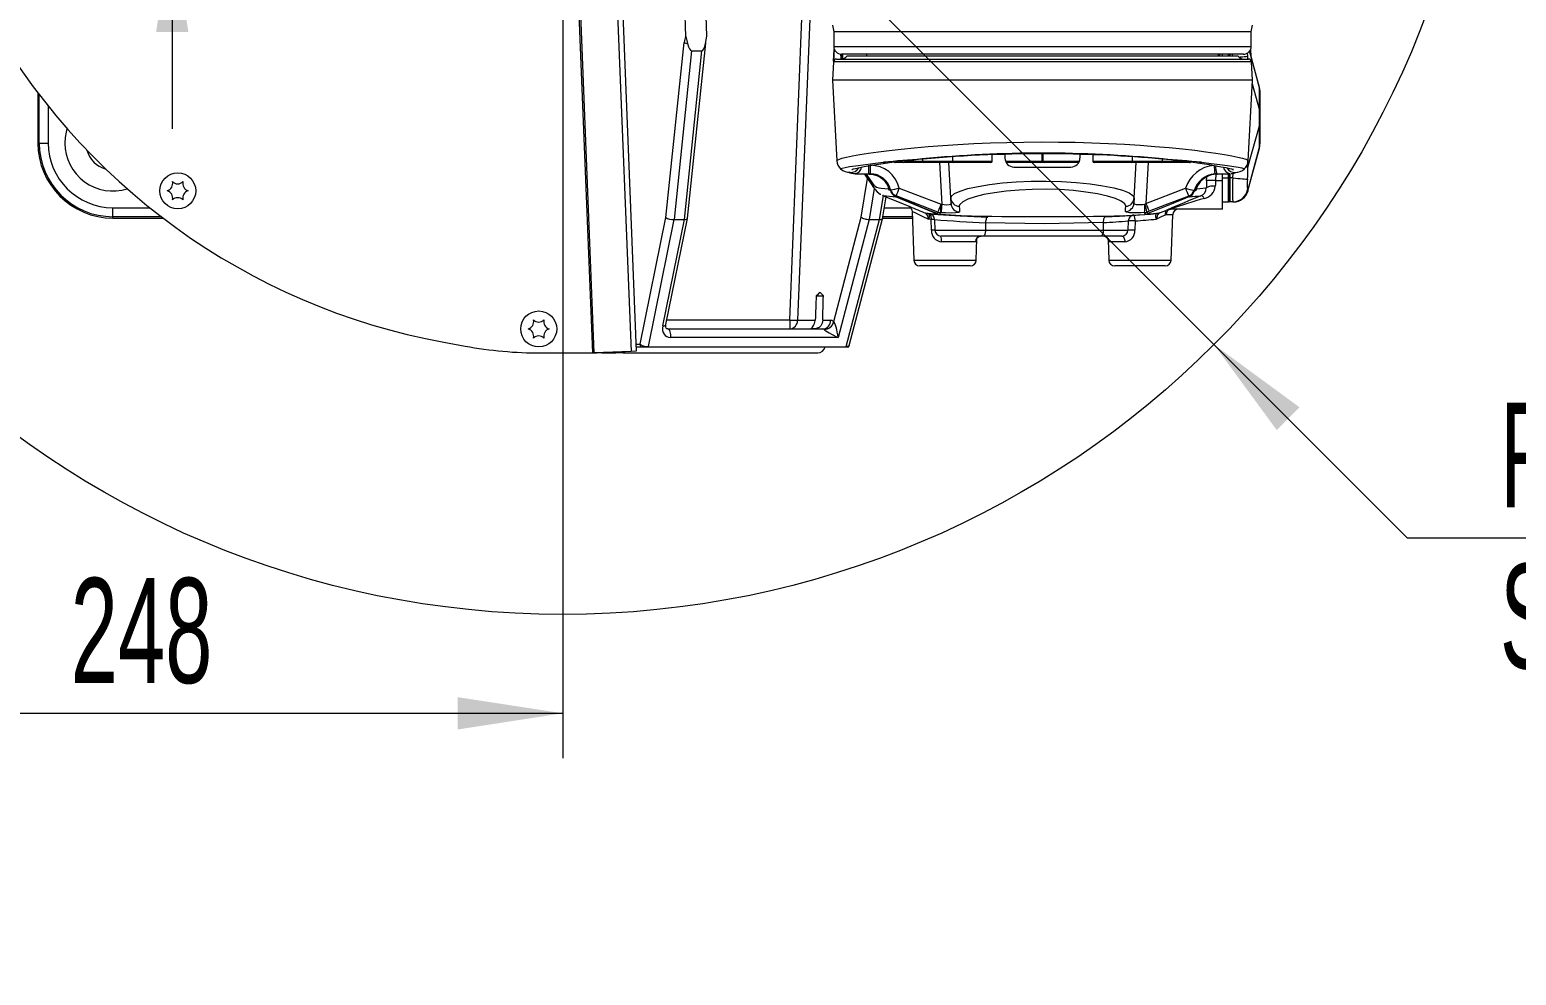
# Model space of a CAD drawing. Header units: millimetres. Extents: x 26 to 585, y 36 to 406.
# Drawn here: x 81.33 to 130.91, y 137.85 to 169.38 of the extents above; entities that cross this region are included whole.
import ezdxf

# ---------------------------------------------------------------- set-up
doc = ezdxf.new("R2010")
doc.units = ezdxf.units.MM
doc.styles.add('SLDTEXTSTYLE0', font='TXT', dxfattribs={"width": 0.605})
doc.dimstyles.new('SLDDIMSTYLE0', dxfattribs={"dimtxt": 3.5, "dimasz": 3.5, "dimexe": 0, "dimexo": 0.0625, "dimgap": 0.875, "dimtad": 1, "dimtoh": 1, "dimlfac": 10, "dimrnd": 1e-09, "dimzin": 12, "dimdsep": 46, "dimtxsty": 'SLDTEXTSTYLE0', "dimsah": 1, "dimcen": 0.09, "dimadec": 0, "dimazin": 0, "dimtfac": 1, "dimtdec": 3, "dimtofl": 0, "dimtmove": 0, "dimatfit": 3, "dimfxl": 1, "dimfrac": 2, "dimtolj": 1, "dimtzin": 12, "dimarcsym": 0})
doc.dimstyles.new('SLDDIMSTYLE1', dxfattribs={"dimtxt": 3.5, "dimasz": 3.5, "dimexe": 0, "dimexo": 0.0625, "dimgap": 0.875, "dimtad": 1, "dimtoh": 1, "dimlfac": 10, "dimrnd": 1e-09, "dimzin": 12, "dimdsep": 46, "dimtxsty": 'SLDTEXTSTYLE0', "dimsah": 1, "dimcen": 0.09, "dimadec": 0, "dimazin": 0, "dimtfac": 1, "dimtdec": 3, "dimtofl": 0, "dimtmove": 0, "dimatfit": 3, "dimfxl": 1, "dimfrac": 2, "dimtolj": 1, "dimtzin": 12, "dimarcsym": 0})
doc.dimstyles.new('SLDDIMSTYLE6', dxfattribs={"dimtxt": 3.5, "dimasz": 3.5, "dimexe": 0, "dimexo": 0.0625, "dimgap": 0.875, "dimtad": 0, "dimtih": 1, "dimtoh": 1, "dimlfac": 10, "dimrnd": 1e-09, "dimzin": 12, "dimdsep": 46, "dimtxsty": 'SLDTEXTSTYLE0', "dimsah": 1, "dimcen": 0, "dimadec": 0, "dimazin": 0, "dimtfac": 1, "dimtdec": 3, "dimtofl": 0, "dimtmove": 0, "dimatfit": 3, "dimfxl": 1, "dimfrac": 2, "dimtolj": 1, "dimtzin": 12, "dimarcsym": 0})

# ---------------------------------------------------------------- blocks, each defined once
blk = doc.blocks.new('*D24')
at = {"color": 7, "linetype": 'Continuous', "lineweight": 0, "transparency": 16777216}
for p, q in [((99.108, 180.599), (120.828, 158.88)), ((120.828, 158.88), (127.275, 152.435)), ((127.275, 152.435), (207.313, 152.435))]:
    blk.add_line(p, q, dxfattribs=at)
blk.add_solid([(120.828, 158.88), (122.923, 156.025), (123.684, 156.786)], dxfattribs=at)
at = {"color": 7, "linetype": 'Continuous', "lineweight": 0, "transparency": 16777216, "char_height": 3.5, "attachment_point": 1, "style": 'SLDTEXTSTYLE0'}
for s, insert in [('R307.3', (160.69, 167.689)), ('R307.3', (130.362, 156.947)), ('Smallest circumsribed radius axis 1', (130.362, 151.575))]:
    blk.add_mtext(s, dxfattribs=dict(at, insert=insert))
blk = doc.blocks.new('*D28')
at = {"color": 7, "linetype": 'Continuous', "lineweight": 0, "transparency": 16777216}
for p, q in [((86.087, 180.599), (86.087, 187.329)), ((86.087, 172.799), (86.087, 180.599)), ((113.029, 172.799), (84.587, 172.799)), ((86.087, 172.799), (86.087, 166.068))]:
    blk.add_line(p, q, dxfattribs=at)
for points in [[(86.087, 180.599), (86.626, 184.099), (85.549, 184.099)], [(86.087, 172.799), (85.549, 169.299), (86.626, 169.299)]]:
    blk.add_solid(points, dxfattribs=at)
at = {"color": 7, "linetype": 'Continuous', "lineweight": 0, "transparency": 16777216, "insert": (81.575, 174.026), "char_height": 3.5, "attachment_point": 1, "rotation": 90, "style": 'SLDTEXTSTYLE0'}
blk.add_mtext('78', dxfattribs=at)
blk = doc.blocks.new('*D34')
at = {"color": 7, "linetype": 'Continuous', "lineweight": 0, "transparency": 16777216}
for p, q in [((74.308, 168.849), (74.308, 145.085)), ((99.108, 155.838), (99.108, 145.085)), ((74.308, 146.585), (99.108, 146.585))]:
    blk.add_line(p, q, dxfattribs=at)
for points in [[(74.308, 146.585), (77.808, 146.046), (77.808, 147.123)], [(99.108, 146.585), (95.608, 147.123), (95.608, 146.046)]]:
    blk.add_solid(points, dxfattribs=at)
at = {"color": 7, "linetype": 'Continuous', "lineweight": 0, "transparency": 16777216, "insert": (82.701, 151.096), "char_height": 3.5, "attachment_point": 1, "style": 'SLDTEXTSTYLE0'}
blk.add_mtext('248', dxfattribs=at)
blk = doc.blocks.new('SW_CENTERMARKSYMBOL_7')
at = {"color": 0, "linetype": 'Continuous', "lineweight": 0}
blk.add_line((0, -0.7), (0, -24.761), dxfattribs=at)

msp = doc.modelspace()

# ---------------------------------------------------------------- linework, layer by layer
at = {"color": 7, "linetype": 'Continuous', "lineweight": 15}
for p, q in [((99.605727, 170.846871), (100.097669, 158.598577)), ((100.161478, 158.599431), (99.669467, 170.849431)), ((100.897213, 170.898742), (101.389224, 158.648742)), ((101.070279, 170.905693), (101.56229, 158.655693)), ((103.218398, 169.1511), (103.18672, 170.198577)), ((103.910796, 169.16506), (103.890336, 169.841597)), ((106.679544, 159.698577), (107.08479, 169.748578)), ((107.34444, 169.738107), (106.939193, 159.688107)), ((108.10822, 169.529219), (108.14822, 169.302368)), ((108.14822, 169.302368), (108.14822, 168.818577)), ((122.06822, 169.302368), (108.14822, 169.302368)), ((122.06822, 169.302368), (122.10822, 169.529219)), ((122.06822, 168.818577), (122.06822, 169.302368)), ((102.552875, 163.110263), (103.158139, 168.945125)), ((103.404522, 168.675643), (102.820813, 163.048577)), ((103.167014, 163.048596), (103.750721, 168.675643)), ((103.270204, 163.087914), (103.87637, 168.931469)), ((103.404522, 168.675643), (103.750721, 168.675643)), ((108.162468, 168.733689), (108.139939, 168.303811)), ((121.80822, 168.558578), (108.40822, 168.558578)), ((108.443842, 168.558578), (108.441142, 168.510057)), ((109.231314, 168.558578), (109.265955, 168.498577)), ((120.950485, 168.498577), (120.985126, 168.558578)), ((121.10822, 168.498577), (121.10822, 168.558578)), ((121.30822, 168.50882), (121.30822, 168.558578)), ((121.35822, 168.558578), (121.35822, 168.498577)), ((122.342914, 167.444328), (122.014951, 168.668908)), ((122.067686, 168.471997), (122.053973, 168.733689)), ((108.139939, 168.303811), (108.10822, 167.698578)), ((108.239802, 168.398577), (121.976639, 168.398577)), ((108.441142, 168.510057), (108.441171, 168.509735)), ((121.635015, 168.498577), (108.581425, 168.498577)), ((122.10822, 167.698578), (122.0765, 168.303811)), ((108.10822, 167.698578), (108.249259, 165.007389)), ((122.10822, 167.698578), (108.10822, 167.698578)), ((121.967178, 165.007327), (122.10822, 167.698578)), ((81.606474, 167.268577), (81.606474, 165.598577)), ((122.35822, 167.298154), (122.35822, 166.673375)), ((122.35822, 166.673375), (122.35822, 166.196724)), ((121.957921, 164.790461), (122.345834, 166.173268)), ((122.35822, 166.196724), (122.35822, 165.571945)), ((81.606474, 165.598577), (81.651949, 165.598577)), ((81.651949, 165.598577), (81.951904, 165.598577)), ((112.102772, 165.139795), (112.102772, 164.998577)), ((113.429772, 164.998577), (113.429772, 165.209273)), ((113.858219, 165.214279), (113.858219, 165.098577)), ((115.099053, 164.998577), (115.099053, 165.241955)), ((115.117388, 165.241902), (115.117388, 164.998577)), ((116.35822, 165.214279), (116.35822, 165.098577)), ((116.786669, 165.209787), (116.786669, 164.998577)), ((118.113668, 164.998577), (118.113668, 165.140558)), ((121.957921, 164.008985), (122.345834, 165.46386)), ((121.961374, 164.001139), (122.342923, 165.425804)), ((109.303878, 164.856065), (109.303878, 164.571805)), ((109.363213, 164.856065), (109.363213, 164.571805)), ((110.480324, 164.948578), (110.200613, 164.948578)), ((111.153001, 164.948578), (110.480324, 164.948578)), ((111.102992, 165.059782), (111.102992, 164.998577)), ((112.152773, 164.948578), (111.152993, 164.948578)), ((112.048891, 163.768488), (111.987045, 164.948578)), ((113.379773, 164.948578), (112.152773, 164.948578)), ((115.00836, 164.948578), (113.891266, 164.948578)), ((114.15822, 164.798576), (116.058219, 164.798576)), ((115.049052, 164.948578), (115.00836, 164.948578)), ((115.163287, 164.949275), (115.043374, 164.949138)), ((116.318952, 164.948578), (115.167388, 164.948578)), ((116.837517, 164.948578), (116.836668, 164.948578)), ((118.063668, 164.948578), (116.837517, 164.948578)), ((119.063448, 164.948578), (118.063668, 164.948578)), ((118.16755, 163.768488), (118.229396, 164.948578)), ((119.736117, 164.948578), (119.068324, 164.948578)), ((119.113448, 164.998577), (119.113448, 165.063491)), ((120.015828, 164.948578), (119.736117, 164.948578)), ((121.957921, 164.79046), (121.957921, 164.790461)), ((109.363213, 164.571805), (109.303878, 164.571805)), ((109.325691, 164.563339), (109.333415, 164.563339)), ((109.332914, 164.563342), (109.333415, 164.56335)), ((118.557488, 163.586973), (119.879126, 164.094659)), ((120.246332, 164.076189), (120.571295, 164.099538)), ((120.923852, 164.571906), (120.856565, 164.568972)), ((120.882554, 164.346241), (121.10822, 164.346241)), ((120.923852, 164.571906), (120.937715, 164.567912)), ((121.10822, 164.346241), (121.10822, 164.56591)), ((121.10822, 164.435049), (121.30822, 164.435049)), ((121.10822, 163.398577), (121.10822, 164.346241)), ((121.30822, 164.435049), (121.30822, 164.573356)), ((121.30822, 163.635049), (121.30822, 164.435049)), ((121.323044, 164.435049), (121.30822, 164.435049)), ((121.323044, 164.435049), (121.35822, 164.435049)), ((121.323044, 164.435049), (121.323044, 163.644476)), ((121.35822, 164.575923), (121.35822, 164.435049)), ((121.452939, 164.435049), (121.35822, 164.435049)), ((121.35822, 164.435049), (121.35822, 163.635049)), ((109.777078, 163.076209), (109.896151, 163.801303)), ((110.037922, 164.0217), (110.041616, 164.039945)), ((110.226059, 163.83316), (110.223759, 163.8084)), ((112.058626, 163.582725), (112.048891, 163.768488)), ((118.16755, 163.768488), (118.158434, 163.594551)), ((119.993002, 163.807424), (119.985729, 163.831373)), ((120.172779, 164.000315), (120.164136, 164.018057)), ((120.172814, 164.000433), (120.172779, 164.000315)), ((121.10822, 163.635049), (121.30822, 163.635049)), ((121.323044, 163.644476), (121.35822, 163.635049)), ((121.452939, 163.635049), (121.35822, 163.635049)), ((121.474085, 163.635049), (121.452939, 163.635049)), ((121.957921, 164.008983), (121.957921, 164.008985)), ((84.108219, 163.142306), (84.108219, 163.442261)), ((84.108219, 163.096831), (84.108219, 163.142306)), ((101.696151, 158.888107), (102.552875, 163.110263)), ((108.145249, 159.644329), (109.06184, 163.124222)), ((110.761096, 163.320799), (110.817988, 161.691598)), ((111.20518, 163.267901), (111.231572, 163.263524)), ((111.231572, 163.263524), (111.262196, 163.260243)), ((111.262196, 163.260243), (111.269747, 163.260632)), ((111.322161, 163.244417), (111.350964, 163.240103)), ((111.334482, 163.240811), (111.356658, 163.236456)), ((111.360618, 163.239221), (111.334482, 163.240811)), ((111.703379, 163.214641), (111.360618, 163.239221)), ((111.610676, 163.236109), (111.594098, 163.244089)), ((111.68673, 163.223177), (111.70341, 163.215105)), ((112.397287, 163.172124), (111.703379, 163.214641)), ((111.70341, 163.215105), (112.397313, 163.172587)), ((111.740165, 163.275407), (111.709015, 163.277536)), ((111.729378, 163.559922), (111.760343, 163.557806)), ((112.366966, 163.173779), (112.397287, 163.172124)), ((117.815613, 163.171931), (117.849475, 163.173779)), ((117.834073, 163.172936), (118.511915, 163.214564)), ((118.529708, 163.223178), (118.507322, 163.277844)), ((118.512798, 163.214623), (118.511915, 163.214564)), ((118.516509, 163.558758), (118.557488, 163.586973)), ((118.664103, 163.323654), (118.593573, 163.296907)), ((118.593573, 163.296907), (118.616303, 163.241836)), ((118.993219, 163.260467), (119.279001, 163.376292)), ((119.232833, 163.205557), (119.200578, 163.198129)), ((119.279001, 163.376292), (119.277313, 163.376298)), ((119.279001, 163.376292), (119.39276, 163.398577)), ((121.10822, 163.398577), (119.390758, 163.398577)), ((119.398452, 161.691598), (119.451321, 163.205557)), ((84.108219, 163.096831), (85.778219, 163.096831)), ((102.81982, 163.04856), (101.959881, 158.810564)), ((102.445994, 159.500093), (103.166022, 163.048577)), ((102.551368, 159.544846), (103.269917, 163.086035)), ((102.820813, 163.048577), (103.166022, 163.048577)), ((109.329747, 163.048577), (108.293408, 159.114053)), ((108.55967, 158.810564), (109.675941, 163.04856)), ((108.662442, 158.844145), (109.776768, 163.074752)), ((109.329747, 163.048577), (109.674955, 163.048577)), ((109.780465, 163.096831), (110.768917, 163.096831)), ((111.404037, 162.691597), (111.392581, 163.051974)), ((111.506976, 163.049673), (111.51948, 162.691597)), ((111.51948, 162.691597), (113.206051, 162.691597)), ((113.209006, 162.938955), (113.206051, 162.691597)), ((113.206051, 162.691597), (117.132914, 162.691597)), ((117.135992, 162.949339), (117.132914, 162.691597)), ((117.132914, 162.691597), (117.959824, 162.691597)), ((117.970593, 163.000008), (117.959824, 162.691597)), ((118.199679, 163.000783), (118.190821, 162.691597)), ((113.137689, 162.498578), (111.719357, 162.498578)), ((112.872083, 162.305557), (111.741359, 162.305557)), ((112.898452, 161.691598), (112.923362, 162.40496)), ((117.064551, 162.498578), (113.137689, 162.498578)), ((117.759945, 162.498578), (117.064551, 162.498578)), ((117.293763, 162.385324), (117.317989, 161.691598)), ((117.854735, 162.305557), (117.326579, 162.305557)), ((112.698574, 161.498577), (111.017867, 161.498577)), ((119.198574, 161.498577), (117.517867, 161.498577)), ((107.559274, 160.498577), (107.802017, 160.498577)), ((106.679544, 159.698577), (106.679544, 159.398577)), ((106.939193, 159.688107), (107.532131, 159.688107)), ((107.780139, 159.688107), (108.044271, 159.688107)), ((102.611555, 159.398577), (107.784622, 159.398577)), ((95.141007, 158.959233), (95.856357, 158.828085)), ((101.389224, 158.648742), (100.161478, 158.599431)), ((101.56229, 158.655693), (101.389224, 158.648742)), ((101.556551, 158.798578), (101.703893, 158.798578)), ((101.703893, 158.798578), (101.958077, 158.798578)), ((101.958077, 158.798578), (108.555884, 158.798578)), ((108.293408, 159.114053), (102.702186, 159.114053)), ((108.555884, 158.798578), (108.646632, 158.798578)), ((108.645871, 158.7985), (108.662442, 158.844145)), ((98.380947, 158.598577), (100.097669, 158.598577)), ((100.097669, 158.598577), (100.243748, 158.598577)), ((100.413454, 158.598577), (100.243748, 158.598577)), ((100.413454, 158.598577), (100.878621, 158.598577)), ((101.188424, 158.598577), (100.878621, 158.598577)), ((101.188424, 158.598577), (107.615113, 158.598577))]:
    msp.add_line(p, q, dxfattribs=at)
at = {"color": 8, "linetype": 'Continuous', "lineweight": 15}
for p, q in [((108.144494, 168.32885), (108.165294, 168.725912)), ((108.14822, 168.818577), (122.06822, 168.818577)), ((108.386532, 168.509735), (108.388971, 168.559291)), ((108.443889, 168.558578), (108.441171, 168.509735)), ((121.323044, 168.558578), (121.323044, 168.498577)), ((121.451193, 168.498577), (121.449544, 168.558578)), ((122.012238, 168.657404), (122.345834, 167.406238)), ((122.06366, 168.487034), (122.051146, 168.725912)), ((122.0765, 168.303811), (108.139939, 168.303811)), ((121.943703, 168.480718), (121.948921, 168.398577)), ((122.101388, 167.568218), (122.345834, 166.696831)), ((81.651949, 165.598577), (81.651949, 167.209081)), ((81.951904, 166.826838), (81.951904, 165.598577)), ((113.858219, 165.214279), (113.55113, 165.214279)), ((116.652341, 165.214279), (116.35822, 165.214279)), ((110.506549, 164.998577), (111.102992, 164.998577)), ((111.120404, 165.065251), (111.090977, 165.066157)), ((111.102992, 164.998577), (112.102772, 164.998577)), ((111.760343, 163.557806), (111.687456, 164.948578)), ((112.102772, 164.998577), (113.429772, 164.998577)), ((113.874266, 164.998577), (115.055043, 164.998577)), ((115.055043, 164.998577), (115.099053, 164.998577)), ((115.099053, 165.0705), (115.117388, 165.070676)), ((115.117388, 164.998577), (116.296632, 164.998577)), ((116.296632, 164.998577), (116.350461, 164.998577)), ((116.786669, 164.998577), (118.113668, 164.998577)), ((118.113668, 164.998577), (119.113448, 164.998577)), ((118.628847, 164.948578), (118.557488, 163.586973)), ((119.096702, 165.065182), (119.125463, 165.066157)), ((119.113448, 164.998577), (119.742761, 164.998577)), ((121.452939, 164.435049), (121.461927, 164.587433)), ((109.06184, 163.124222), (109.273574, 164.413581)), ((109.974424, 164.075879), (109.969621, 164.131362)), ((120.246332, 164.076189), (120.250207, 164.126618)), ((120.249877, 164.109112), (120.246332, 164.076189)), ((120.583105, 164.346241), (120.589421, 164.470521)), ((120.893317, 164.557987), (120.882554, 164.346241)), ((121.323044, 164.574117), (121.323044, 164.435049)), ((109.498945, 164.084943), (109.328759, 163.048596)), ((109.674955, 163.048577), (109.804702, 163.838675)), ((84.108219, 163.442261), (85.33648, 163.442261)), ((85.718724, 163.142306), (84.108219, 163.142306)), ((110.767329, 163.142306), (109.787932, 163.142306)), ((109.83719, 163.442261), (110.712429, 163.442261)), ((119.451321, 163.205557), (119.232833, 163.205557)), ((110.817988, 161.691598), (112.898452, 161.691598)), ((117.317989, 161.691598), (119.398452, 161.691598)), ((102.582563, 159.698577), (106.679544, 159.698577)), ((101.552955, 158.888107), (101.696151, 158.888107)), ((100.243748, 158.598577), (100.24358, 158.602729))]:
    msp.add_line(p, q, dxfattribs=at)
at = {"color": 7, "linetype": 'Continuous', "lineweight": 15, "flags": 128}
for points in [[(103.218398, 169.1511), (103.243565, 169.011653), (103.273234, 168.911453)], [(103.870571, 168.92158), (103.897982, 169.041561), (103.910796, 169.16506)], [(103.87637, 168.931469), (103.882005, 168.970755), (103.886935, 168.989527)], [(108.441142, 168.510057), (108.436174, 168.423143), (108.434938, 168.403121)], [(122.345934, 167.405833), (122.34587, 167.406102), (122.345834, 167.406238)], [(122.345934, 167.405833), (122.357965, 167.313749), (122.35822, 167.298154)], [(122.345834, 166.173268), (122.345834, 166.173274), (122.342814, 166.422833), (122.343517, 166.559678), (122.345834, 166.696825), (122.345834, 166.696831)], [(122.345834, 166.696831), (122.345896, 166.696664), (122.345934, 166.696609)], [(122.345934, 166.696609), (122.357965, 166.67674), (122.35822, 166.673375)], [(122.345934, 166.17349), (122.34587, 166.173377), (122.345834, 166.173268)], [(122.345934, 166.17349), (122.357965, 166.193359), (122.35822, 166.196724)], [(122.345834, 165.46386), (122.345896, 165.464103), (122.345934, 165.464266)], [(122.345934, 165.464266), (122.357965, 165.55635), (122.35822, 165.571945)], [(108.698303, 164.616414), (108.65619, 164.621393), (108.654462, 164.621868)], [(108.746088, 164.716161), (108.745102, 164.715659), (108.758673, 164.72074), (108.797332, 164.732824), (108.867198, 164.751337), (108.971397, 164.775281), (109.110403, 164.803524), (109.28241, 164.834897), (109.485729, 164.868543), (109.718666, 164.903755), (109.934716, 164.933693)], [(111.125105, 165.065848), (111.122358, 165.065474), (111.120404, 165.065251)], [(119.091385, 165.065841), (119.094082, 165.065474), (119.096702, 165.065182)], [(120.282043, 164.933), (120.433802, 164.912427), (120.674306, 164.876945), (120.887632, 164.842542), (121.071642, 164.809858), (121.224319, 164.779607), (121.343439, 164.752735), (121.418385, 164.733035), (121.46017, 164.719931), (121.472805, 164.715128), (121.47241, 164.715336)], [(108.863907, 164.575247), (109.079464, 164.565813), (109.325691, 164.563412)], [(109.171362, 164.564917), (109.243851, 164.458417), (109.393438, 164.23277), (109.473369, 164.11804), (109.524899, 164.051356), (109.598693, 163.970197), (109.693553, 163.896587), (109.711942, 163.887935)], [(109.334929, 164.562609), (109.463354, 164.550965), (109.585397, 164.515782), (109.690962, 164.463791), (109.778166, 164.401389), (109.845904, 164.33584), (109.895053, 164.274105), (109.928946, 164.220288), (109.951163, 164.176392), (109.964306, 164.144332), (109.970159, 164.12679), (109.970283, 164.12654), (109.970277, 164.12658)], [(110.332662, 164.096446), (110.854075, 163.896149), (111.729378, 163.559922)], [(112.048891, 163.768488), (112.070302, 163.82933), (112.173309, 163.912327), (112.365089, 163.997998), (112.623387, 164.076772), (112.959136, 164.151732), (113.336823, 164.214378), (113.774049, 164.266954), (114.233021, 164.303952), (114.729495, 164.325876), (115.229943, 164.330337), (115.741495, 164.316871), (116.23221, 164.286017), (116.70363, 164.237801), (117.1217, 164.176401), (117.490819, 164.10209), (117.779992, 164.022497), (117.997644, 163.936604), (118.125611, 163.852557), (118.16755, 163.768488)], [(120.937715, 164.567912), (120.944768, 164.565345), (120.955519, 164.563478)], [(120.955519, 164.563478), (121.188002, 164.567179), (121.367718, 164.576412)], [(121.452939, 164.435049), (121.539734, 164.426973), (121.62387, 164.419144), (121.70277, 164.4118), (121.77402, 164.405171), (121.835434, 164.399456), (121.885134, 164.394831), (121.921595, 164.391438), (121.943703, 164.389382)], [(109.769284, 163.853148), (110.464444, 163.569064), (110.689132, 163.477243)], [(109.803548, 163.848535), (109.786831, 163.851256), (109.772563, 163.861164)], [(110.014501, 164.021511), (110.005738, 164.024454), (109.974424, 164.075879)], [(111.594098, 163.244089), (111.137464, 163.431906), (110.67562, 163.621663), (110.217329, 163.809807)], [(110.223759, 163.8084), (110.682004, 163.620124), (111.143796, 163.430236), (111.600374, 163.24229)], [(111.622764, 163.296599), (111.104184, 163.495811), (110.226059, 163.83316)], [(117.884594, 163.488873), (117.849165, 163.571531), (117.73122, 163.659083), (117.54077, 163.743612), (117.271786, 163.826714), (116.947808, 163.899889), (116.557325, 163.964226), (116.142755, 164.011843), (115.683504, 164.04436), (115.232464, 164.057873), (114.76417, 164.053486), (114.325278, 164.032101), (113.896334, 163.993769), (113.509225, 163.942056), (113.156522, 163.87701), (112.859162, 163.803163), (112.617741, 163.721266), (112.447786, 163.636895), (112.350967, 163.550463), (112.331846, 163.488873)], [(118.158434, 163.594551), (118.175606, 163.56793), (118.234096, 163.549764), (118.328674, 163.543914), (118.450574, 163.550847), (118.516509, 163.558758)], [(119.992996, 163.807423), (119.398719, 163.563413), (118.623873, 163.244822)], [(119.985729, 163.831373), (119.42574, 163.616241), (118.664103, 163.323654)], [(119.998781, 163.809783), (119.995884, 163.808604), (119.992989, 163.807424)], [(120.191688, 164.000208), (120.180334, 164.000139), (120.172814, 164.000433)], [(120.506434, 163.754048), (120.490059, 163.776038), (120.473901, 163.795159), (120.458178, 163.811156), (120.443096, 163.823816), (120.42886, 163.832969), (120.415656, 163.838498), (120.403662, 163.840323), (120.393037, 163.838423)], [(121.943703, 164.050991), (121.956436, 164.035184), (121.957923, 164.008986), (121.957921, 164.008985)], [(110.648063, 163.49434), (110.647544, 163.494554), (110.652938, 163.491907), (110.659358, 163.488462), (110.669568, 163.482318), (110.696256, 163.46175), (110.731112, 163.419745), (110.756134, 163.35899), (110.758148, 163.320669)], [(111.222299, 163.260541), (111.210568, 163.265465), (111.20518, 163.267901)], [(111.269747, 163.260632), (111.529017, 163.241769), (111.610676, 163.236109)], [(111.295746, 163.246501), (111.290276, 163.246778), (111.288002, 163.246314), (111.288899, 163.245405), (111.290935, 163.244484)], [(111.290935, 163.244484), (111.317875, 163.221178), (111.330178, 163.179468), (111.324933, 163.124064), (111.303569, 163.06253), (111.302655, 163.06049)], [(111.322161, 163.244417), (111.337786, 163.239861), (111.352319, 163.228398), (111.365247, 163.210433), (111.376111, 163.186602), (111.384525, 163.157752), (111.390191, 163.124903), (111.392908, 163.089223), (111.392581, 163.051974)], [(111.334482, 163.240811), (111.328668, 163.241527), (111.322241, 163.24212)], [(111.330369, 163.237239), (111.35202, 163.23278), (111.37996, 163.229837)], [(111.600374, 163.24229), (111.611203, 163.265681), (111.622764, 163.296599)], [(111.709015, 163.277536), (111.697509, 163.246588), (111.68673, 163.223177)], [(112.34164, 163.300855), (112.309145, 163.280354), (112.211914, 163.267387), (112.062752, 163.263213), (111.879476, 163.267616), (111.740165, 163.275407)], [(111.760343, 163.557806), (111.829951, 163.546874), (111.921299, 163.539704), (111.995348, 163.54337), (112.04323, 163.55821), (112.058626, 163.582725)], [(112.331846, 163.488873), (112.336718, 163.395333), (112.34164, 163.300855)], [(113.284662, 163.131841), (113.271342, 163.128591), (113.258247, 163.117998), (113.245867, 163.100458), (113.234661, 163.076625), (113.225051, 163.047392), (113.217396, 163.013848), (113.21198, 162.977246), (113.209006, 162.938955)], [(117.196004, 163.142184), (117.183291, 163.138043), (117.171339, 163.126844), (117.160578, 163.10899), (117.151395, 163.085126), (117.144122, 163.056114), (117.139023, 163.022997), (117.13628, 162.986972), (117.135992, 162.949339)], [(117.834073, 163.172936), (117.827086, 163.172554), (117.820288, 163.172185), (117.817427, 163.17203), (117.815613, 163.171931)], [(117.875423, 163.312823), (117.879514, 163.391366), (117.884594, 163.488873)], [(118.507322, 163.277844), (118.391664, 163.271999), (118.177461, 163.267643), (118.010727, 163.273747), (117.906919, 163.289899), (117.875423, 163.312823)], [(118.158298, 163.193429), (118.121911, 163.18781), (118.088431, 163.176189)], [(118.511915, 163.214564), (118.51976, 163.21838), (118.529708, 163.223178)], [(118.512798, 163.214623), (118.603339, 163.235138), (118.605759, 163.236109)], [(118.529708, 163.223178), (118.532319, 163.223358), (118.616303, 163.241836)], [(118.623873, 163.244822), (118.612454, 163.239347), (118.605759, 163.236109)], [(118.616287, 163.241869), (118.620091, 163.243324), (118.623894, 163.24478)], [(118.912981, 163.060413), (118.912067, 163.062453), (118.890675, 163.123996), (118.885393, 163.179397), (118.897654, 163.221104), (118.924547, 163.244406)], [(119.200578, 163.198129), (119.068151, 163.134758), (118.912981, 163.060413)], [(118.924547, 163.244406), (118.927067, 163.245631), (118.927153, 163.246475), (118.922199, 163.24661), (118.919718, 163.246424)], [(118.941354, 163.248801), (118.958054, 163.252161), (118.985548, 163.262033)], [(119.010287, 163.267823), (119.008587, 163.266968), (118.993219, 163.260467)], [(111.392581, 163.051974), (111.360325, 163.054992), (111.302655, 163.06049)], [(113.206051, 162.691597), (113.204339, 162.653587), (113.200178, 162.61723), (113.193722, 162.583862), (113.185205, 162.554709), (113.174943, 162.530843), (113.163313, 162.513141), (113.150741, 162.502252), (113.137689, 162.498578)], [(117.135992, 162.949339), (115.17346, 162.905736), (113.209006, 162.938955)], [(117.132914, 162.691597), (117.131201, 162.653587), (117.127041, 162.61723), (117.120584, 162.583862), (117.112068, 162.554709), (117.101806, 162.530843), (117.090175, 162.513141), (117.077603, 162.502252), (117.064551, 162.498578)], [(112.917037, 162.40603), (112.916913, 162.405449), (112.920956, 162.415271), (112.939719, 162.443081), (112.984952, 162.478946), (113.054092, 162.498366), (113.06354, 162.497235)], [(117.759945, 162.498578), (117.778043, 162.494903), (117.795476, 162.484013), (117.811603, 162.466311), (117.825832, 162.442445), (117.83764, 162.413292), (117.846593, 162.379924), (117.852362, 162.343567), (117.854735, 162.305557)], [(107.802017, 160.498577), (107.741809, 160.568582), (107.70861, 160.600383), (107.686656, 160.610385), (107.663639, 160.603597), (107.588866, 160.531443), (107.559274, 160.498577)], [(106.679544, 159.698577), (106.718683, 159.696999), (106.757152, 159.695447), (106.794292, 159.69395), (106.829468, 159.692531), (106.862077, 159.691217), (106.891559, 159.690028), (106.917413, 159.688986), (106.939193, 159.688107)], [(107.780139, 159.688107), (107.763433, 159.589639), (107.717098, 159.503348), (107.6608, 159.452785), (107.590744, 159.420177), (107.52482, 159.405606), (107.46344, 159.400218), (107.412552, 159.399138), (107.383342, 159.400303), (107.38148, 159.407381), (107.404395, 159.427712), (107.439172, 159.462781), (107.476144, 159.512139), (107.510662, 159.581254), (107.531297, 159.673127), (107.532131, 159.688107)], [(102.611555, 159.398577), (102.597561, 159.399677), (102.577784, 159.406977), (102.559072, 159.429532), (102.547446, 159.471082), (102.54918, 159.532719), (102.551368, 159.544846)], [(102.702186, 159.114053), (102.709841, 159.161701), (102.711341, 159.211657), (102.706593, 159.260795), (102.695894, 159.306037), (102.679914, 159.34455), (102.659654, 159.373922), (102.636382, 159.392316), (102.611555, 159.398577)]]:
    msp.add_lwpolyline(points, dxfattribs=at)
at = {"color": 8, "linetype": 'Continuous', "lineweight": 15, "flags": 128}
for points in [[(121.936924, 168.597882), (121.941475, 168.510024), (121.943703, 168.480718)], [(121.943703, 168.480718), (121.921595, 168.47866), (121.885134, 168.475267), (121.835434, 168.470643), (121.77402, 168.464928), (121.70277, 168.458298), (121.668843, 168.45514)], [(122.345834, 167.406238), (122.345834, 167.406241), (122.342814, 167.445634), (122.342877, 167.444862)], [(108.254652, 165.008136), (108.259468, 165.024807), (108.31451, 165.054532), (108.420748, 165.089481), (108.576278, 165.128336), (108.772985, 165.169162), (109.01347, 165.212452), (109.305014, 165.258817), (109.639054, 165.306158), (109.998159, 165.35174), (110.391982, 165.396529), (110.830586, 165.440858), (111.300115, 165.482526), (111.780001, 165.519399), (112.282514, 165.552222), (112.81954, 165.581016), (113.373154, 165.604173), (113.923674, 165.620757), (114.482361, 165.631164), (115.061783, 165.635149), (115.641546, 165.632264), (116.200055, 165.62293), (116.751067, 165.607395), (117.306137, 165.585261), (117.84532, 165.557414), (118.361504, 165.524662), (118.854646, 165.487581), (119.33462, 165.445685), (119.783121, 165.400947), (120.184664, 165.355764), (120.550914, 165.309692), (120.888206, 165.262287), (121.183121, 165.215793), (121.42582, 165.17254), (121.625265, 165.131676), (121.783697, 165.092827), (121.893723, 165.057773), (121.953251, 165.027862), (121.963015, 165.008161)], [(122.342877, 165.425236), (122.343517, 165.433107), (122.345834, 165.463858), (122.345834, 165.46386), (122.345834, 165.46386)], [(108.376228, 164.734011), (108.376712, 164.745022), (108.424697, 164.762684), (108.523525, 164.784605), (108.671437, 164.810283), (108.876544, 164.84093), (109.131673, 164.875209), (109.446246, 164.914038), (109.808983, 164.95548)], [(120.407457, 164.95548), (120.733152, 164.918418), (121.020816, 164.883363), (121.274818, 164.849985), (121.484173, 164.819788), (121.644006, 164.793644), (121.758168, 164.771002), (121.826903, 164.751386), (121.845583, 164.73543), (121.840278, 164.733871)], [(121.957921, 164.790461), (121.891246, 164.790887), (121.885198, 164.790926)], [(121.958479, 164.981567), (121.957921, 164.790466), (121.957921, 164.79046), (121.957921, 164.79046)], [(109.224009, 164.564403), (109.346716, 164.378836), (109.484555, 164.194033), (109.568654, 164.126765), (109.65061, 164.101025), (109.731613, 164.093549), (109.974424, 164.075879)], [(109.333415, 164.56335), (109.335663, 164.563383), (109.363213, 164.571805)], [(109.974424, 164.075879), (109.974319, 164.076684), (109.968799, 164.126357)], [(121.957921, 164.008983), (121.957921, 164.008983), (121.961198, 164.001811), (121.961675, 164.000713)], [(112.872083, 162.305557), (112.890936, 162.313604), (112.911844, 162.359763), (112.91792, 162.405577)], [(117.293174, 162.424257), (117.294628, 162.388752), (117.305506, 162.326668), (117.326579, 162.305557)], [(102.445994, 159.500093), (102.478569, 159.502877), (102.506321, 159.508861), (102.528163, 159.517811), (102.543239, 159.529377), (102.550959, 159.543105), (102.551368, 159.544846)], [(108.662442, 158.844145), (108.662028, 158.842745), (108.654164, 158.830857), (108.639318, 158.82139), (108.61805, 158.814704), (108.591163, 158.811049), (108.55967, 158.810564)]]:
    msp.add_lwpolyline(points, dxfattribs=at)
at = {"color": 7, "linetype": 'Continuous', "lineweight": 0}
msp.add_circle((99.10822, 180.598577), 30.715519, dxfattribs=at)
at = {"color": 7, "linetype": 'Continuous', "lineweight": 15}
for centre in [(86.270587, 164.007109), (98.30822, 159.398577)]:
    msp.add_circle(centre, 0.6, dxfattribs=at)
for centre, radius, start, end in [((99.10822, 180.598577), 22, 157.5120898, 259.6111422), ((103.331793, 169.325165), 0.417835, 245.4425897, 261.9436212), ((108.40822, 168.818577), 0.26, 180, 270), ((121.80822, 168.818577), 0.26, 270, 0), ((108.239802, 168.298577), 0.1, 90, 177), ((108.40822, 168.598577), 0.2, 270, 330), ((121.80822, 168.598577), 0.2, 210, 270), ((121.976638, 168.298577), 0.1, 3, 90), ((121.85822, 167.322526), 0.5, 0, 14.1818145), ((109.607678, 167.051221), 12.743191, 358.4053926, 1.5946074), ((84.10822, 165.598577), 1.6, 162.5908783, 180), ((109.279058, 165.818878), 13.071687, 358.4454756, 1.5545244), ((84.10822, 165.598577), 2.501746, 180, 270), ((84.10822, 165.598577), 2.456271, 180, 270), ((84.10822, 165.598577), 2.156317, 180, 270), ((84.10822, 165.598577), 1.6, 180, 287.4091217), ((84.10822, 165.598577), 0.9, 195.3678416, 254.6321584), ((115.10822, 123.927384), 41.334451, 84.4226921, 95.5773079), ((115.10822, 120.676513), 44.571053, 84.8288446, 95.1711554), ((115.108113, 120.99587), 44.246358, 89.5676812, 95.1640395), ((114.158223, 165.09858), 0.300003, 180.0004792, 269.9995208), ((115.116996, 121.125713), 44.116452, 84.8315154, 89.577945), ((116.058218, 165.098578), 0.300002, 270.000219, 359.999781), ((121.85822, 165.547573), 0.5, 345.8176152, 360), ((108.618469, 165.006391), 0.365195, 179.7521126, 228.3519423), ((108.69694, 165.115641), 0.497758, 229.9674626, 269.8329593), ((108.867096, 165.148724), 0.571014, 245.5850603, 269.2319505), ((109.363353, 163.857814), 0.998251, 13.8304468, 90.0080643), ((113.969386, 124.244789), 40.922724, 94.0333825, 95.8350489), ((114.464276, 129.942501), 35.277787, 95.4387017, 97.3792154), ((110.200613, 164.998577), 0.05, 234.6215297, 270), ((110.480324, 164.998577), 0.05, 180, 270), ((111.152992, 164.998577), 0.05, 180, 270), ((112.152772, 164.998577), 0.05, 180, 270), ((113.379772, 164.998577), 0.05, 270, 0), ((115.049052, 164.998577), 0.05, 270, 0), ((115.167388, 164.998577), 0.05, 180, 270), ((116.836668, 164.998577), 0.05, 180, 270), ((118.063668, 164.998577), 0.05, 270, 0), ((119.063448, 164.998577), 0.05, 270, 0), ((116.437137, 136.36891), 28.819139, 82.3308039, 84.7049378), ((116.173279, 123.390215), 41.780372, 84.1834468, 85.9481275), ((119.736116, 164.998577), 0.05, 270, 0), ((120.923296, 163.759306), 1.096701, 94.8120549, 162.1947116), ((120.015827, 164.998577), 0.05, 270, 310.587137), ((137.358717, 166.18421), 16.581014, 184.6079341, 185.5903285), ((121.458065, 164.791007), 0.577398, 173.6767789, 202.3004613), ((121.357549, 165.174397), 0.596623, 274.1682037, 294.2471216), ((121.546599, 165.053665), 0.434534, 270.0964396, 312.4614999), ((121.60273, 165.004203), 0.357147, 311.2607212, 0.6702154), ((119.818287, 164.665522), 2.143279, 352.5974345, 3.341877), ((85.85347, 164.247932), 0.250001, 285.572985, 14.426825), ((86.270587, 164.488753), 0.249999, 225.5728671, 314.4271329), ((86.687706, 164.247933), 0.250002, 165.5734537, 254.4265251), ((109.25319, 186.212707), 21.640962, 268.9692957, 270.1341996), ((109.332808, 163.863598), 0.699744, 13.0423694, 89.991298), ((109.363532, 163.873619), 0.698185, 13.7818428, 90.0261842), ((109.889866, 165.599507), 1.566927, 275.5575803, 286.4147871), ((105.998449, 165.698121), 4.620689, 336.1958914, 339.7185996), ((120.453871, 165.664567), 1.671808, 249.8922727, 260.0198942), ((124.213339, 165.696334), 4.620689, 200.2814004, 203.8041086), ((120.922778, 163.775147), 0.796582, 94.7680247, 162.2454229), ((120.938188, 163.768034), 0.799879, 90.0339051, 163.1095141), ((120.955681, 163.763721), 0.799757, 90.0116089, 162.800579), ((120.93675, 163.811703), 0.750323, 87.8313019, 156.8975399), ((120.280076, 164.106944), 0.291314, 292.8155509, 358.5431712), ((120.401418, 164.215235), 0.472992, 282.8279816, 352.8630061), ((120.78756, 163.778015), 0.387488, 77.6034275, 123.9258086), ((120.732829, 162.807008), 1.546499, 84.4441931, 95.5558069), ((120.900465, 188.7389), 24.167005, 270.0554471, 271.1078439), ((128.411745, 164.035049), 6.970293, 176.7101939, 183.2898061), ((122.885499, 164.220186), 0.956873, 169.8153577, 190.1846423), ((85.85347, 163.766286), 0.25, 345.5731072, 74.4270828), ((86.270587, 163.525467), 0.249998, 45.5725819, 134.4274181), ((86.6877, 163.766289), 0.249997, 105.5722141, 194.4278072), ((110.024646, 164.215286), 0.19404, 267.0029015, 273.9229971), ((110.329969, 164.088542), 0.299599, 192.89136, 249.2367307), ((110.330532, 164.087553), 0.299929, 192.6832466, 247.8252779), ((110.331802, 164.113128), 0.299271, 194.1544167, 249.3086409), ((110.225692, 163.832636), 0.024312, 249.8801475, 265.439302), ((112.34572, 163.785889), 0.297339, 183.3550313, 267.3254671), ((117.860233, 163.611096), 0.298659, 272.9153775, 356.82429), ((117.870717, 163.785892), 0.297343, 272.6748354, 356.6443645), ((171.280975, 39.400042), 134.441411, 112.24165845, 112.75632919), ((153.887899, 57.055191), 111.798785, 107.3726482, 107.97274421), ((119.878985, 164.111976), 0.30022, 290.8273271, 341.7698638), ((119.885397, 164.08805), 0.300476, 292.1670597, 343.0231064), ((115.913598, 222.775755), 59.107314, 273.96312693, 274.34631937), ((120.1498, 164.087973), 0.097249, 295.5139586, 353.0401577), ((121.32822, 163.663793), 0.02, 180, 255), ((121.452101, 164.133531), 0.498483, 270.0963244, 350.4689137), ((121.47408, 164.135043), 0.499993, 270.0005946, 345.3968955), ((121.480413, 164.135049), 0.5, 270, 344.4299136), ((111.004566, 163.056918), 0.29811, 0.6866019, 43.0821962), ((111.327893, 163.554134), 0.310627, 254.1947247, 262.2947313), ((111.375472, 163.537446), 0.299454, 247.7732072, 262.1325167), ((111.344703, 163.53925), 0.297977, 258.727107, 265.6768799), ((111.382976, 163.537224), 0.298841, 260.1286943, 265.7093515), ((114.835134, 209.230272), 46.122111, 265.679645, 266.3136678), ((111.307097, 163.042694), 0.2, 2, 74.4423908), ((111.608252, 163.281628), 0.040119, 249.3410864, 258.6747082), ((111.704043, 163.515479), 0.292815, 247.9462979, 266.6103092), ((111.707798, 163.522997), 0.30056, 249.0586162, 265.9805131), ((111.721148, 163.508626), 0.294057, 247.9334964, 266.5417895), ((111.723791, 163.513673), 0.299728, 247.8276809, 266.0949875), ((107.406475, 165.156945), 4.608468, 336.1915675, 339.7241059), ((111.730194, 163.578017), 0.301227, 249.1057517, 265.9680981), ((111.692123, 163.215634), 0.0113, 354.9593312, 357.3147031), ((87.92529, 165.134598), 23.856115, 355.535334, 356.215312), ((87.73893, 165.132235), 24.072954, 355.576189, 356.2500421), ((115.103299, 213.017357), 49.918631, 266.2858421, 266.8577077), ((112.356922, 163.599215), 0.298752, 183.1641762, 267.0679762), ((115.033753, 211.327161), 48.227048, 266.8481727, 267.9215491), ((112.465061, 163.168651), 0.067862, 176.6752639, 177.0671164), ((115.106564, 305.499947), 142.353143, 268.90948616, 271.09786318), ((115.108175, 213.093591), 49.995021, 272.3934098, 273.129553), ((115.081876, 213.539288), 50.441492, 273.1452562, 273.711194), ((118.170462, 162.993029), 0.199991, 139.0020377, 178.0002862), ((118.162224, 163.010161), 0.181246, 102.9953539, 141.4691546), ((117.852212, 163.026915), 0.348448, 355.6990635, 28.5468), ((117.612656, 163.447709), 0.910649, 349.2495584, 7.0043522), ((118.48614, 163.578335), 0.301236, 274.0321786, 290.8939717), ((117.721802, 176.045752), 12.855487, 273.5276294, 275.2879527), ((117.457606, 163.104851), 1.152088, 9.596192, 23.2027998), ((122.879621, 165.183706), 4.607644, 200.275821, 203.8089568), ((118.250795, 170.359657), 7.132386, 272.8526729, 276.1127305), ((119.211753, 163.056699), 0.298795, 137.0024584, 179.2877754), ((118.896946, 163.545145), 0.299588, 274.3593381, 287.3510146), ((119.355885, 163.236108), 0.159884, 118.7426334, 193.7412917), ((119.414192, 163.218055), 0.181789, 96.7706536, 183.9422254), ((119.390752, 163.098631), 0.299946, 89.9988232, 112.2221854), ((119.651199, 163.198577), 0.2, 90, 178), ((111.449738, 162.014632), 1.038916, 86.8462147, 93.1537853), ((111.775283, 162.675596), 0.371591, 177.532053, 264.7619333), ((111.461758, 161.646638), 1.046552, 86.8383043, 93.1616957), ((114.796938, 200.487214), 37.581821, 264.977823, 267.5783792), ((111.719358, 162.698577), 0.2, 182, 270), ((115.96607, 189.119096), 26.195895, 272.5597096, 274.3885904), ((117.759945, 162.698577), 0.2, 270, 358), ((117.821393, 162.673903), 0.369852, 275.172147, 2.7421245), ((118.075323, 161.208368), 1.487719, 85.5473683, 94.4526317), ((118.085149, 161.519588), 1.485615, 85.578547, 94.421453), ((116.133919, 192.007814), 29.080496, 274.0734885, 275.4838083), ((111.291614, 162.352057), 0.452142, 354.0970713, 18.9085745), ((113.067355, 162.303343), 0.195284, 91.2897094, 179.350341), ((117.129617, 162.301595), 0.197002, 1.1524633, 89.2038208), ((117.137244, 162.326558), 0.169236, 20.4777557, 89.0739359), ((111.017867, 161.698577), 0.2, 182, 270), ((112.698574, 161.698577), 0.2, 270, 358), ((117.517867, 161.698577), 0.2, 182, 270), ((119.198574, 161.698577), 0.2, 270, 358), ((97.891107, 159.639398), 0.249997, 285.5723028, 14.4277185), ((98.30822, 159.880222), 0.25, 225.5729642, 314.4270358), ((98.725336, 159.639399), 0.249999, 165.5728588, 254.4271331), ((106.658905, 159.678277), 0.28046, 274.2201713, 2.008561), ((107.763983, 159.678277), 0.28046, 274.2201713, 2.008561), ((107.806675, 159.729827), 0.349202, 272.8796675, 345.8277178), ((97.891103, 159.157755), 0.250001, 345.5731165, 74.4268623), ((98.30822, 158.916933), 0.25, 45.5729499, 134.4270501), ((98.725339, 159.157754), 0.250002, 105.5734144, 194.4265936), ((98.380947, 172.598577), 14, 259.6111422, 270), ((101.189796, 158.832846), 0.234273, 237.3233522, 269.6643934), ((101.940151, 159.23072), 0.420619, 234.5424358, 272.6885266), ((107.602773, 158.86369), 0.2654, 272.6649525, 345.7981933), ((100.181311, 154.732558), 3.866924, 90.2938724, 91.2394117), ((100.439991, 158.749), 0.152745, 259.9950614, 297.4440297)]:
    msp.add_arc(centre, radius, start, end, dxfattribs=at)
at = {"color": 8, "linetype": 'Continuous', "lineweight": 15}
for centre, radius, start, end in [((103.861518, 168.933533), 0.014994, 307.1388405, 352.0882852), ((108.427719, 168.39307), 0.123722, 83.616511, 109.4449172), ((108.717264, 164.90807), 0.293522, 265.7943188, 333.2109239), ((108.833128, 164.816671), 0.243378, 277.2654362, 354.6474765), ((109.904835, 165.131013), 0.199998, 241.3628315, 278.0037888), ((120.311612, 165.130988), 0.199973, 261.9259321, 298.638896), ((121.394337, 164.824169), 0.249183, 187.3210042, 263.867681), ((121.517015, 164.910739), 0.294233, 208.6684631, 275.9581765), ((110.554214, 169.63901), 5.838929, 262.6134805, 266.6924087), ((171.455833, 312.200331), 160.658456, 247.77558751, 247.98083692), ((144.861317, 233.453543), 77.983111, 244.07033184, 244.51134121), ((111.318482, 163.545131), 0.299489, 247.7704499, 255.4531735), ((111.344935, 163.541015), 0.299754, 247.7785103, 258.7496576), ((111.383053, 163.537997), 0.299616, 247.7795304, 260.1395177), ((118.896924, 163.545243), 0.299687, 287.3494336, 292.226648), ((100.879536, 158.830521), 0.231945, 242.9062979, 269.7739205)]:
    msp.add_arc(centre, radius, start, end, dxfattribs=at)
at = {"color": 7, "linetype": 'Continuous', "lineweight": 15}
for centre, major_axis, ratio, start_param, end_param in [((103.354455, 168.841597), (-0.016119, 0.399919), 0.499391259, 0.665919285, 1.288870856), ((103.382718, 169.448383), (-0.022957, 0.772724), 0.224083496, 2.332333832, 3.134935345), ((103.728917, 169.448383), (-0.022957, 0.772724), 0.224083496, 3.134935345, 3.955602413), ((120.626297, 164.414278), (0.068225, 1.299998), 0.030438924, 1.624753666, 1.816931549), ((120.925746, 164.398577), (0.068269, 0.999996), 0.039495701, 1.625852523, 1.818030405), ((102.725974, 163.117243), (0.19791, -0.030271), 0.31296947, 3.697593664, 5.253640292), ((109.234939, 163.117243), (0.195802, -0.041766), 0.280129306, 3.690964298, 5.270793402), ((102.610571, 162.004734), (0.21584, 1.043277), 0.159383067, 0.032962242, 0.038679164), ((103.283981, 164.161086), (0.120841, 1.112353), 0.15399286, 3.158320237, 3.16403716), ((103.072173, 163.117243), (0.19791, -0.030271), 0.31296947, 5.259357214, 6.298348556), ((109.509883, 164.161086), (0.184438, 1.112157), 0.151693334, 3.161026905, 3.166743827), ((109.398445, 162.004734), (0.283556, 1.04292), 0.154870438, 0.03636542, 0.042082342), ((109.581138, 163.117243), (0.195802, -0.041766), 0.280129306, 5.276510324, 6.296470128), ((107.628858, 158.786132), (0.216572, 7.159062), 0.017444425, 1.329782524, 1.44499756), ((107.628858, 158.786132), (0.216572, 7.159062), 0.017444425, 4.839243186, 4.954458223), ((108.02915, 159.188107), (0.020149, 0.499899), 0.499391259, 5.881728776, 6.30331139), ((108.202778, 159.198577), (-0.074291, 0.452343), 0.169131568, 4.496729635, 6.082275662), ((102.795448, 159.514054), (0.23802, 0.357981), 0.74979063, 2.068175876, 3.604065618), ((107.769501, 159.198577), (0.020086, 0.199751), 0.496227428, 5.911459333, 6.333041946), ((108.202778, 159.198577), (0.387661, -0.197478), 0.081677366, 3.404190548, 4.989736574), ((101.956614, 158.898577), (0.084901, 0.291257), 0.846840474, 1.847717778, 2.152648103), ((102.047244, 158.814054), (0.059505, 0.089495), 0.74979063, 2.068175876, 2.188657332), ((108.473933, 158.814054), (0.059505, 0.089495), 0.74979063, 5.019473904, 5.13995536)]:
    msp.add_ellipse(centre, major_axis=major_axis, ratio=ratio, start_param=start_param, end_param=end_param, dxfattribs=at)
at = {"color": 8, "linetype": 'Continuous', "lineweight": 15}
for centre, major_axis, ratio, start_param, end_param in [((121.057911, 168.398577), (-0.068269, 0.999996), 0.039495701, 1.407409355, 1.467932587), ((108.418784, 168.603811), (0.047233, 0.899999), 0.030438924, 1.677113544, 1.802455212), ((108.418784, 168.603811), (0.047233, 0.899999), 0.030438924, 4.485960793, 4.609266687)]:
    msp.add_ellipse(centre, major_axis=major_axis, ratio=ratio, start_param=start_param, end_param=end_param, dxfattribs=at)

# ---------------------------------------------------------------- block references
at = {"color": 7, "linetype": 'Continuous', "lineweight": 0}
msp.add_blockref('SW_CENTERMARKSYMBOL_7', (99.10822, 180.598577), dxfattribs=at)

# ---------------------------------------------------------------- dimensions: what is measured, and where the dimension line sits
dim = msp.add_linear_dim(base=(86.08715, 180.598577), p1=(113.029183, 172.798577), p2=(58.299692, 180.598577), angle=90, dimstyle='SLDDIMSTYLE1', dxfattribs=at)
dim.commit()
dim.dimension.update_dxf_attribs({"geometry": '*D28', "text_midpoint": (86.08715, 176.698577), "dimtype": 160})
dim = msp.add_radius_dim(center=(99.10822, 180.598577), mpoint=(120.828429, 158.880482), text='R307.3\\PR307.3 Smallest circumsribed radius axis 1', dimstyle='SLDDIMSTYLE6', dxfattribs=at)
dim.commit()
dim.dimension.update_dxf_attribs({"geometry": '*D24', "text_midpoint": (168.043606, 160.489043), "dimtype": 164})
dim = msp.add_linear_dim(base=(99.10822, 146.584601), p1=(74.30822, 168.848577), p2=(99.10822, 155.837841), dimstyle='SLDDIMSTYLE0', dxfattribs=at)
dim.commit()
dim.dimension.update_dxf_attribs({"geometry": '*D34', "text_midpoint": (86.70822, 146.584601), "dimtype": 160})

doc.saveas('drawing.dxf')
